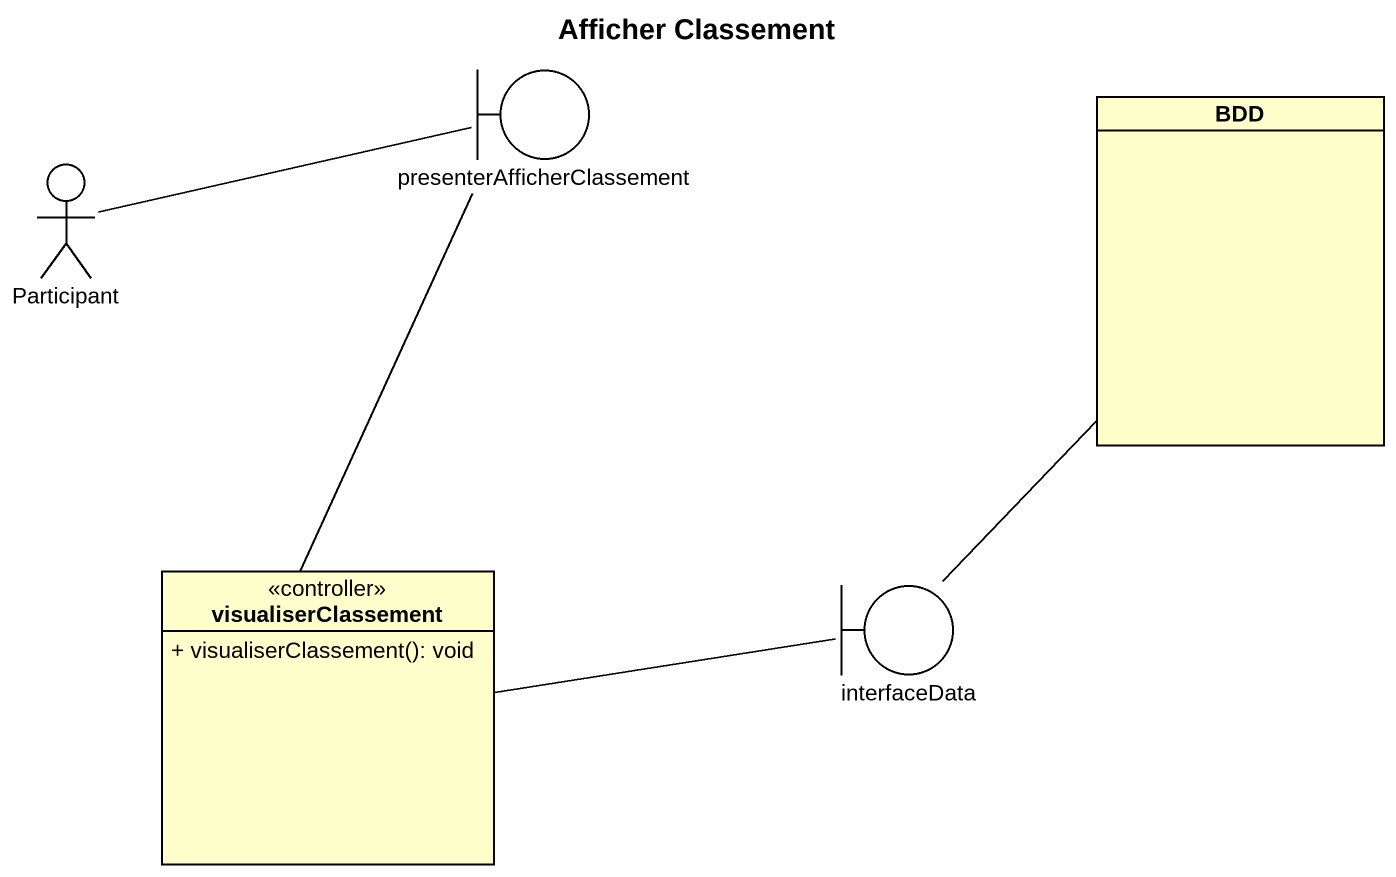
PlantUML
@startuml
title Afficher Classement
allowmixing
hide circle
hide empty members
skinparam classAttributeIconSize 0
boundary presenterAfficherClassement
actor "Participant" as Participant_
class BDD
class visualiserClassement <<controller>> {
  + visualiserClassement(): void
}
boundary interfaceData
presenterAfficherClassement -left- Participant_
presenterAfficherClassement -- visualiserClassement
visualiserClassement -right- interfaceData
interfaceData -up- BDD
@enduml
